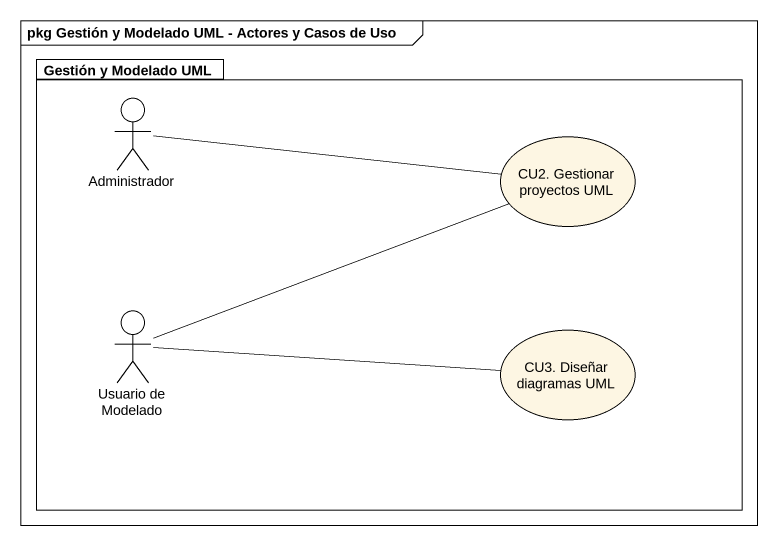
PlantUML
@startuml
mainframe pkg Gestión y Modelado UML - Actores y Casos de Uso
package "Gestión y Modelado UML" as Gestión_y_Modelado_UML {
  actor Administrador
  usecase "CU2. Gestionar proyectos UML" as CU2_Gestionar_proyectos_UML
  actor "Usuario de Modelado" as Usuario_de_Modelado
  usecase "CU3. Diseñar diagramas UML" as CU3_Diseñar_diagramas_UML
}
Administrador -right- CU2_Gestionar_proyectos_UML
Usuario_de_Modelado -right- CU2_Gestionar_proyectos_UML
Usuario_de_Modelado -right- CU3_Diseñar_diagramas_UML
@enduml
